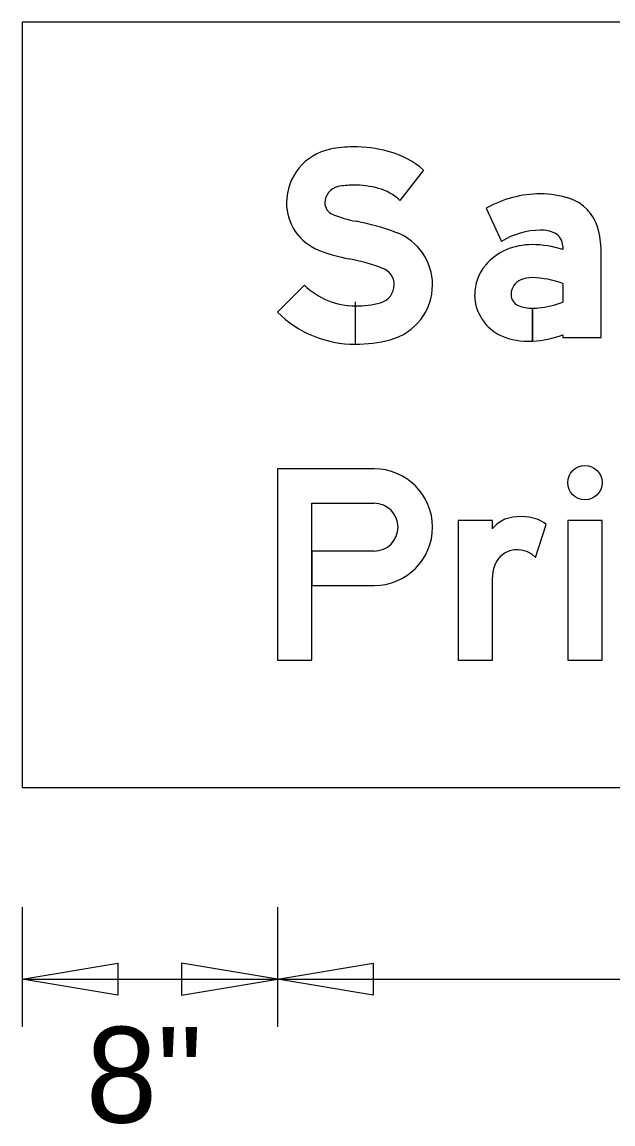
# Model space of a CAD drawing. Extents: x 764 to 1076, y -284 to -242.
# Drawn here: x 945.643 to 947.186, y -268.182 to -265.303 of the extents above; entities that cross this region are included whole.
import ezdxf

# ---------------------------------------------------------------- set-up
doc = ezdxf.new("R2010")
doc.units = 0
for name, color, linetype in [('GSBWFill', 7, 'Continuous'), ('GSColorFill', 7, 'Continuous'), ('GSDims', 7, 'Continuous'), ('GSOutline', 7, 'Continuous'), ('NonPlottingEle_dp', 7, 'Continuous')]:
    doc.layers.add(name, color=color, linetype=linetype)

msp = doc.modelspace()

# ---------------------------------------------------------------- linework, layer by layer
at = {"layer": 'GSBWFill'}
for p, q in [((954.643, -265.3034), (945.643, -265.3034)), ((945.643, -265.3034), (945.643, -267.3034)), ((946.3996, -266.5605), (946.5621, -266.5605)), ((946.9831, -266.7022), (947.0112, -266.6163)), ((947.0112, -266.6163), (947.0112, -266.6163)), ((945.643, -267.3034), (954.643, -267.3034))]:
    msp.add_line(p, q, dxfattribs=at)
for points in [[(946.6297, -265.7693), (946.6915, -265.6904)], [(946.8547, -265.7899), (946.8949, -265.8765)], [(947.0546, -265.8887), (947.0546, -265.8979)], [(947.0546, -266.1203), (947.0546, -266.1273), (947.1546, -266.1273), (947.1546, -265.9017)], [(946.38, -265.9904), (946.3096, -266.0614)], [(947.0546, -265.9864), (947.0546, -266.035)], [(946.9759, -266.137), (946.9759, -266.0512)], [(946.9759, -266.0512), (946.9759, -266.137)], [(946.5621, -266.4705), (946.3096, -266.4705), (946.3096, -266.9705), (946.3996, -266.9705), (946.3996, -266.5605)], [(946.8712, -266.6269), (946.8712, -266.6055), (946.7812, -266.6055), (946.7812, -266.9705), (946.8712, -266.9705), (946.8712, -266.7532)], [(946.5621, -266.6855), (946.3997, -266.6855), (946.3997, -266.7755), (946.5621, -266.7755)]]:
    msp.add_lwpolyline(points, dxfattribs=at)
msp.add_lwpolyline([(947.1575, -266.9705), (947.1575, -266.6055), (947.0675, -266.6055), (947.0675, -266.9705)], close=True, dxfattribs=at)
for centre, major_axis, ratio, start_param, end_param in [((946.5071, -265.924), (0, 0.2945), 0.999994, 0, 0.202758), ((946.5071, -265.9906), (0, 0.3612), 0.999994, 6.026234, 6.283185), ((946.4767, -265.7758), (0, 0.1432), 0.999994, 0.202758, 1.570796), ((946.5406, -265.8631), (0, 0.2293), 0.999994, 5.565152, 6.026234), ((946.4767, -265.7758), (0, 0.0432), 0.999994, 0.202758, 1.570796), ((946.5071, -265.924), (0, 0.1945), 0.999994, 0, 0.202758), ((946.5071, -265.9906), (0, 0.2612), 0.999994, 6.026234, 6.283185), ((946.5406, -265.8631), (0, 0.1293), 0.999994, 5.523837, 6.026234), ((946.4661, -265.7758), (0, 0.1327), 0.999994, 1.570796, 2.761249), ((946.4661, -265.7758), (0, 0.0327), 0.999994, 1.570796, 2.761249), ((946.9966, -266.0389), (0, 0.2866), 0.999993, 0, 0.517719), ((946.9966, -265.9971), (0, 0.2448), 0.999993, 5.96613, 6.283185), ((947.0378, -265.8714), (0, 0.1125), 0.999993, 4.997165, 5.96613), ((946.5751, -265.5032), (0, 0.3262), 0.999994, 2.761249, 2.95744), ((946.4039, -266.4224), (0, 0.6087), 0.999994, 5.918637, 6.099033), ((946.569, -265.9897), (0, 0.1457), 0.999994, 4.712389, 5.918637), ((946.9966, -266.0389), (0, 0.1916), 0.999993, 0, 0.559495), ((947.0001, -265.923), (0, 0.0758), 0.999993, 5.822746, 6.330435), ((947.0171, -265.8887), (0, 0.0375), 0.999993, 4.712389, 5.822746), ((946.9343, -265.9017), (0, 0.2203), 0.999993, 4.712389, 4.997165), ((946.9744, -266.0563), (0, 0.1715), 0.999993, 0, 0.404512), ((946.9744, -266.1373), (0, 0.2524), 0.999993, 5.959871, 6.283185), ((946.5751, -265.5032), (0, 0.4262), 0.999994, 2.761249, 2.95744), ((946.9627, -266.0308), (0, 0.1434), 0.999993, 0.399285, 0.87593), ((946.4039, -266.4224), (0, 0.5087), 0.999994, 5.918637, 6.099033), ((946.569, -265.9897), (0, 0.0457), 0.999994, 4.712389, 5.918637), ((946.9451, -266.0161), (0, 0.1204), 0.999993, 0.87593, 1.570796), ((946.9621, -266.016), (0, 0.0425), 0.999993, 0.408547, 1.530785), ((946.974, -266.0433), (0, 0.0723), 0.999993, 6.259455, 6.691732), ((946.9687, -266.2168), (0, 0.2458), 0.999993, 5.926185, 6.254823), ((946.5132, -265.856), (0, 0.1892), 0.999994, 2.360607, 3.141593), ((946.5661, -265.9897), (0, 0.0485), 0.999994, 3.401517, 4.712389), ((946.5661, -265.9897), (0, 0.1485), 0.999994, 3.401517, 4.712389), ((946.9397, -266.0161), (0, 0.1151), 0.999993, 1.570796, 2.21394), ((946.9649, -266.0161), (0, 0.0453), 0.999993, 1.530785, 1.570796), ((946.9496, -266.0161), (0, 0.03), 0.999993, 1.570796, 2.757027), ((946.9701, -265.8199), (0, 0.2311), 0.999993, 3.228562, 3.516221), ((946.5132, -265.856), (0, 0.2892), 0.999994, 2.360607, 3.141593), ((946.5132, -265.7909), (0, 0.2543), 0.999994, 3.141593, 3.401517), ((946.9759, -265.9512), (0, 0.1), 0.999993, 2.757027, 3.141593), ((946.9759, -265.9512), (0, 0.1), 0.999993, 3.141843, 3.28451), ((946.95, -266.0084), (0, 0.1279), 0.999993, 2.21394, 2.611125), ((946.9631, -265.9653), (0, 0.1721), 0.999993, 2.672443, 3.141593), ((946.9631, -265.8821), (0, 0.2552), 0.999993, 3.192057, 3.508644), ((946.5132, -265.7909), (0, 0.3543), 0.999994, 3.141593, 3.401517), ((946.9631, -265.8821), (0, 0.2552), 0.999993, 3.141593, 3.191959), ((946.5621, -266.623), (0, 0.1525), 0.999998, 3.141593, 6.283185), ((946.5621, -266.623), (0, 0.0625), 0.999998, 3.141593, 6.283185), ((946.9373, -266.6806), (0, 0.0852), 0.999994, 0.405268, 0.888298), ((946.9456, -266.7255), (0, 0.13), 0.999994, 5.955439, 6.610932), ((946.9704, -266.6588), (0, 0.0589), 0.999994, 5.519323, 5.990814), ((946.9266, -266.7354), (0, 0.05), 0.999994, 0.71579, 0.982393), ((946.9361, -266.7462), (0, 0.0644), 0.999994, 5.464387, 6.998975), ((946.9534, -266.7532), (0, 0.0822), 0.999994, 0.982393, 1.570796)]:
    msp.add_ellipse(centre, major_axis=major_axis, ratio=ratio, start_param=start_param, end_param=end_param, dxfattribs=at)
msp.add_ellipse((947.1125, -266.5067), major_axis=(0, 0.045), ratio=0.999974, dxfattribs=at)
at = {"layer": 'GSColorFill'}
for p, q in [((954.643, -265.3034), (945.643, -265.3034)), ((945.643, -265.3034), (945.643, -267.3034)), ((954.643, -265.3034), (945.643, -265.3034)), ((945.643, -265.3034), (945.643, -267.3034)), ((946.3996, -266.5605), (946.5621, -266.5605)), ((946.9831, -266.7022), (947.0112, -266.6163)), ((947.0112, -266.6163), (947.0112, -266.6163)), ((945.643, -267.3034), (954.643, -267.3034)), ((945.643, -267.3034), (954.643, -267.3034))]:
    msp.add_line(p, q, dxfattribs=at)
for points in [[(946.6297, -265.7693), (946.6915, -265.6904)], [(946.8547, -265.7899), (946.8949, -265.8765)], [(947.0546, -265.8887), (947.0546, -265.8979)], [(947.0546, -266.1203), (947.0546, -266.1273), (947.1546, -266.1273), (947.1546, -265.9017)], [(946.38, -265.9904), (946.3096, -266.0614)], [(947.0546, -265.9864), (947.0546, -266.035)], [(946.9759, -266.137), (946.9759, -266.0512)], [(946.9759, -266.0512), (946.9759, -266.137)], [(946.5621, -266.4705), (946.3096, -266.4705), (946.3096, -266.9705), (946.3996, -266.9705), (946.3996, -266.5605)], [(946.8712, -266.6269), (946.8712, -266.6055), (946.7812, -266.6055), (946.7812, -266.9705), (946.8712, -266.9705), (946.8712, -266.7532)], [(946.5621, -266.6855), (946.3997, -266.6855), (946.3997, -266.7755), (946.5621, -266.7755)]]:
    msp.add_lwpolyline(points, dxfattribs=at)
msp.add_lwpolyline([(947.1575, -266.9705), (947.1575, -266.6055), (947.0675, -266.6055), (947.0675, -266.9705)], close=True, dxfattribs=at)
for centre, major_axis, ratio, start_param, end_param in [((946.5071, -265.924), (0, 0.2945), 0.999994, 0, 0.202758), ((946.5071, -265.9906), (0, 0.3612), 0.999994, 6.026234, 6.283185), ((946.4767, -265.7758), (0, 0.1432), 0.999994, 0.202758, 1.570796), ((946.5406, -265.8631), (0, 0.2293), 0.999994, 5.565152, 6.026234), ((946.4767, -265.7758), (0, 0.0432), 0.999994, 0.202758, 1.570796), ((946.5071, -265.924), (0, 0.1945), 0.999994, 0, 0.202758), ((946.5071, -265.9906), (0, 0.2612), 0.999994, 6.026234, 6.283185), ((946.5406, -265.8631), (0, 0.1293), 0.999994, 5.523837, 6.026234), ((946.4661, -265.7758), (0, 0.1327), 0.999994, 1.570796, 2.761249), ((946.4661, -265.7758), (0, 0.0327), 0.999994, 1.570796, 2.761249), ((946.9966, -266.0389), (0, 0.2866), 0.999993, 0, 0.517719), ((946.9966, -265.9971), (0, 0.2448), 0.999993, 5.96613, 6.283185), ((947.0378, -265.8714), (0, 0.1125), 0.999993, 4.997165, 5.96613), ((946.5751, -265.5032), (0, 0.3262), 0.999994, 2.761249, 2.95744), ((946.4039, -266.4224), (0, 0.6087), 0.999994, 5.918637, 6.099033), ((946.569, -265.9897), (0, 0.1457), 0.999994, 4.712389, 5.918637), ((946.9966, -266.0389), (0, 0.1916), 0.999993, 0, 0.559495), ((947.0001, -265.923), (0, 0.0758), 0.999993, 5.822746, 6.330435), ((947.0171, -265.8887), (0, 0.0375), 0.999993, 4.712389, 5.822746), ((946.9343, -265.9017), (0, 0.2203), 0.999993, 4.712389, 4.997165), ((946.9744, -266.0563), (0, 0.1715), 0.999993, 0, 0.404512), ((946.9744, -266.1373), (0, 0.2524), 0.999993, 5.959871, 6.283185), ((946.5751, -265.5032), (0, 0.4262), 0.999994, 2.761249, 2.95744), ((946.9627, -266.0308), (0, 0.1434), 0.999993, 0.399285, 0.87593), ((946.4039, -266.4224), (0, 0.5087), 0.999994, 5.918637, 6.099033), ((946.569, -265.9897), (0, 0.0457), 0.999994, 4.712389, 5.918637), ((946.9451, -266.0161), (0, 0.1204), 0.999993, 0.87593, 1.570796), ((946.9621, -266.016), (0, 0.0425), 0.999993, 0.408547, 1.530785), ((946.974, -266.0433), (0, 0.0723), 0.999993, 6.259455, 6.691732), ((946.9687, -266.2168), (0, 0.2458), 0.999993, 5.926185, 6.254823), ((946.5132, -265.856), (0, 0.1892), 0.999994, 2.360607, 3.141593), ((946.5661, -265.9897), (0, 0.0485), 0.999994, 3.401517, 4.712389), ((946.5661, -265.9897), (0, 0.1485), 0.999994, 3.401517, 4.712389), ((946.9397, -266.0161), (0, 0.1151), 0.999993, 1.570796, 2.21394), ((946.9649, -266.0161), (0, 0.0453), 0.999993, 1.530785, 1.570796), ((946.9496, -266.0161), (0, 0.03), 0.999993, 1.570796, 2.757027), ((946.9701, -265.8199), (0, 0.2311), 0.999993, 3.228562, 3.516221), ((946.5132, -265.856), (0, 0.2892), 0.999994, 2.360607, 3.141593), ((946.5132, -265.7909), (0, 0.2543), 0.999994, 3.141593, 3.401517), ((946.9759, -265.9512), (0, 0.1), 0.999993, 2.757027, 3.141593), ((946.9759, -265.9512), (0, 0.1), 0.999993, 3.141843, 3.28451), ((946.95, -266.0084), (0, 0.1279), 0.999993, 2.21394, 2.611125), ((946.9631, -265.9653), (0, 0.1721), 0.999993, 2.672443, 3.141593), ((946.9631, -265.8821), (0, 0.2552), 0.999993, 3.192057, 3.508644), ((946.5132, -265.7909), (0, 0.3543), 0.999994, 3.141593, 3.401517), ((946.9631, -265.8821), (0, 0.2552), 0.999993, 3.141593, 3.191959), ((946.5621, -266.623), (0, 0.1525), 0.999998, 3.141593, 6.283185), ((946.5621, -266.623), (0, 0.0625), 0.999998, 3.141593, 6.283185), ((946.9373, -266.6806), (0, 0.0852), 0.999994, 0.405268, 0.888298), ((946.9456, -266.7255), (0, 0.13), 0.999994, 5.955439, 6.610932), ((946.9704, -266.6588), (0, 0.0589), 0.999994, 5.519323, 5.990814), ((946.9266, -266.7354), (0, 0.05), 0.999994, 0.71579, 0.982393), ((946.9361, -266.7462), (0, 0.0644), 0.999994, 5.464387, 6.998975), ((946.9534, -266.7532), (0, 0.0822), 0.999994, 0.982393, 1.570796)]:
    msp.add_ellipse(centre, major_axis=major_axis, ratio=ratio, start_param=start_param, end_param=end_param, dxfattribs=at)
msp.add_ellipse((947.1125, -266.5067), major_axis=(0, 0.045), ratio=0.999974, dxfattribs=at)
at = {"layer": 'GSDims'}
for p, q in [((945.643, -267.6159), (945.643, -267.9284)), ((945.643, -267.6159), (945.643, -267.9284)), ((946.3096, -267.6159), (946.3096, -267.9284)), ((946.3096, -267.6159), (946.3096, -267.9284)), ((945.643, -267.8034), (946.3096, -267.8034)), ((946.3096, -267.8034), (953.9763, -267.8034))]:
    msp.add_line(p, q, dxfattribs=at)
for points in [[(945.643, -267.8034), (945.893, -267.7618), (945.893, -267.8451)], [(946.3096, -267.8034), (946.0596, -267.7618), (946.0596, -267.8451)], [(946.3096, -267.8034), (946.5596, -267.7618), (946.5596, -267.8451)]]:
    msp.add_lwpolyline(points, close=True, dxfattribs=at)
at = {"layer": 'GSOutline'}
for p, q in [((954.643, -265.3034), (945.643, -265.3034)), ((945.643, -265.3034), (945.643, -267.3034)), ((946.3996, -266.5605), (946.5621, -266.5605)), ((946.9831, -266.7022), (947.0112, -266.6163)), ((947.0112, -266.6163), (947.0112, -266.6163)), ((946.3996, -266.7755), (946.5621, -266.7755)), ((945.643, -267.3034), (954.643, -267.3034))]:
    msp.add_line(p, q, dxfattribs=at)
for points in [[(946.6297, -265.7693), (946.6915, -265.6904)], [(946.8547, -265.7899), (946.8949, -265.8765)], [(947.0546, -265.8887), (947.0546, -265.8979)], [(947.0546, -266.1203), (947.0546, -266.1273), (947.1546, -266.1273), (947.1546, -265.9017)], [(946.38, -265.9904), (946.3096, -266.0614)], [(947.0546, -265.9864), (947.0546, -266.035)], [(946.9759, -266.137), (946.9759, -266.0512)], [(946.9759, -266.0512), (946.9759, -266.137)], [(946.5621, -266.4705), (946.3096, -266.4705), (946.3096, -266.9705), (946.3996, -266.9705), (946.3996, -266.7755)], [(946.5621, -266.6855), (946.3996, -266.6855), (946.3996, -266.5605)], [(946.8712, -266.6269), (946.8712, -266.6055), (946.7812, -266.6055), (946.7812, -266.9705), (946.8712, -266.9705), (946.8712, -266.7532)]]:
    msp.add_lwpolyline(points, dxfattribs=at)
msp.add_lwpolyline([(947.1575, -266.9705), (947.1575, -266.6055), (947.0675, -266.6055), (947.0675, -266.9705)], close=True, dxfattribs=at)
for centre, major_axis, ratio, start_param, end_param in [((946.5071, -265.924), (0, 0.2945), 0.999994, 0, 0.202758), ((946.5071, -265.9906), (0, 0.3612), 0.999994, 6.026234, 6.283185), ((946.4767, -265.7758), (0, 0.1432), 0.999994, 0.202758, 1.570796), ((946.5406, -265.8631), (0, 0.2293), 0.999994, 5.565152, 6.026234), ((946.4767, -265.7758), (0, 0.0432), 0.999994, 0.202758, 1.570796), ((946.5071, -265.924), (0, 0.1945), 0.999994, 0, 0.202758), ((946.5071, -265.9906), (0, 0.2612), 0.999994, 6.026234, 6.283185), ((946.5406, -265.8631), (0, 0.1293), 0.999994, 5.523837, 6.026234), ((946.4661, -265.7758), (0, 0.1327), 0.999994, 1.570796, 2.761249), ((946.4661, -265.7758), (0, 0.0327), 0.999994, 1.570796, 2.761249), ((946.9966, -266.0389), (0, 0.2866), 0.999993, 0, 0.517719), ((946.9966, -265.9971), (0, 0.2448), 0.999993, 5.96613, 6.283185), ((947.0378, -265.8714), (0, 0.1125), 0.999993, 4.997165, 5.96613), ((946.5751, -265.5032), (0, 0.3262), 0.999994, 2.761249, 2.95744), ((946.4039, -266.4224), (0, 0.6087), 0.999994, 5.918637, 6.099033), ((946.569, -265.9897), (0, 0.1457), 0.999994, 4.712389, 5.918637), ((946.9966, -266.0389), (0, 0.1916), 0.999993, 0, 0.559495), ((947.0001, -265.923), (0, 0.0758), 0.999993, 5.822746, 6.330435), ((947.0171, -265.8887), (0, 0.0375), 0.999993, 4.712389, 5.822746), ((946.9343, -265.9017), (0, 0.2203), 0.999993, 4.712389, 4.997165), ((946.9744, -266.0563), (0, 0.1715), 0.999993, 0, 0.404512), ((946.9744, -266.1373), (0, 0.2524), 0.999993, 5.959871, 6.283185), ((946.5751, -265.5032), (0, 0.4262), 0.999994, 2.761249, 2.95744), ((946.9627, -266.0308), (0, 0.1434), 0.999993, 0.399285, 0.87593), ((946.4039, -266.4224), (0, 0.5087), 0.999994, 5.918637, 6.099033), ((946.569, -265.9897), (0, 0.0457), 0.999994, 4.712389, 5.918637), ((946.9451, -266.0161), (0, 0.1204), 0.999993, 0.87593, 1.570796), ((946.9621, -266.016), (0, 0.0425), 0.999993, 0.408547, 1.530785), ((946.974, -266.0433), (0, 0.0723), 0.999993, 6.259455, 6.691732), ((946.9687, -266.2168), (0, 0.2458), 0.999993, 5.926185, 6.254823), ((946.5132, -265.856), (0, 0.1892), 0.999994, 2.360607, 3.141593), ((946.5661, -265.9897), (0, 0.0485), 0.999994, 3.401517, 4.712389), ((946.5661, -265.9897), (0, 0.1485), 0.999994, 3.401517, 4.712389), ((946.9397, -266.0161), (0, 0.1151), 0.999993, 1.570796, 2.21394), ((946.9649, -266.0161), (0, 0.0453), 0.999993, 1.530785, 1.570796), ((946.9496, -266.0161), (0, 0.03), 0.999993, 1.570796, 2.757027), ((946.9701, -265.8199), (0, 0.2311), 0.999993, 3.228562, 3.516221), ((946.5132, -265.856), (0, 0.2892), 0.999994, 2.360607, 3.141593), ((946.5132, -265.7909), (0, 0.2543), 0.999994, 3.141593, 3.401517), ((946.9759, -265.9512), (0, 0.1), 0.999993, 2.757027, 3.141593), ((946.9759, -265.9512), (0, 0.1), 0.999993, 3.141843, 3.28451), ((946.95, -266.0084), (0, 0.1279), 0.999993, 2.21394, 2.611125), ((946.9631, -265.9653), (0, 0.1721), 0.999993, 2.672443, 3.141593), ((946.9631, -265.8821), (0, 0.2552), 0.999993, 3.192057, 3.508644), ((946.5132, -265.7909), (0, 0.3543), 0.999994, 3.141593, 3.401517), ((946.9631, -265.8821), (0, 0.2552), 0.999993, 3.141593, 3.191959), ((946.5621, -266.623), (0, 0.1525), 0.999998, 3.141593, 6.283185), ((946.5621, -266.623), (0, 0.0625), 0.999998, 3.141593, 6.283185), ((946.9373, -266.6806), (0, 0.0852), 0.999994, 0.405268, 0.888298), ((946.9456, -266.7255), (0, 0.13), 0.999994, 5.955439, 6.610932), ((946.9704, -266.6588), (0, 0.0589), 0.999994, 5.519323, 5.990814), ((946.9266, -266.7354), (0, 0.05), 0.999994, 0.71579, 0.982393), ((946.9361, -266.7462), (0, 0.0644), 0.999994, 5.464387, 6.998975), ((946.9534, -266.7532), (0, 0.0822), 0.999994, 0.982393, 1.570796)]:
    msp.add_ellipse(centre, major_axis=major_axis, ratio=ratio, start_param=start_param, end_param=end_param, dxfattribs=at)
msp.add_ellipse((947.1125, -266.5067), major_axis=(0, 0.045), ratio=0.999974, dxfattribs=at)
at = {"layer": 'NonPlottingEle_dp'}
msp.add_line((946.5132, -266.1462), (946.5132, -266.0345), dxfattribs=at)

# ---------------------------------------------------------------- texts
at = {"layer": 'GSDims'}
msp.add_text('8"', height=0.25, dxfattribs=at).set_placement((945.8096, -268.1784))

doc.saveas('drawing.dxf')
